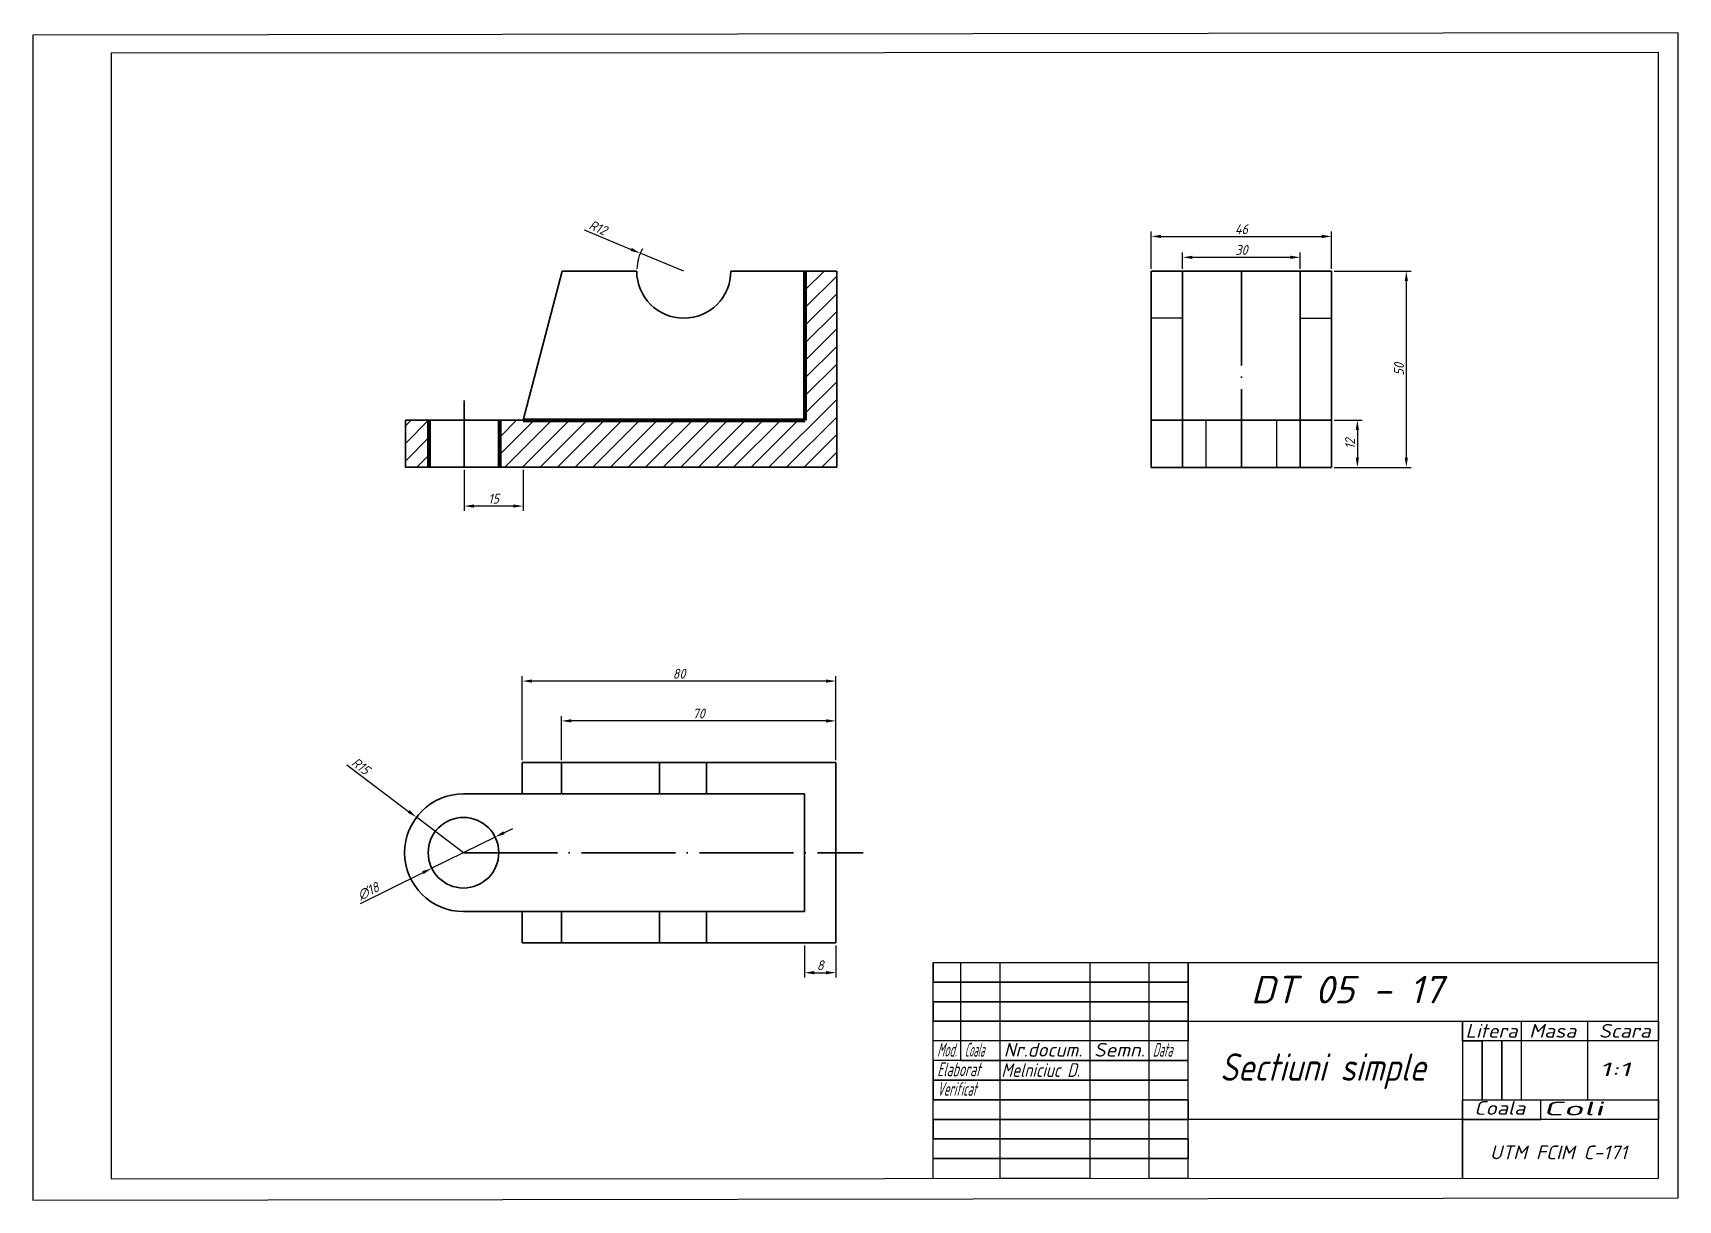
# Model space of a CAD drawing. Header units: millimetres. Extents: x 0 to 420, y -1 to 297.
import ezdxf
from ezdxf.enums import TextEntityAlignment as Align

# ---------------------------------------------------------------- set-up
doc = ezdxf.new("R2010")
doc.units = ezdxf.units.MM
doc.linetypes.add('ACAD_ISO04W100', pattern=[30, 24, -3, 0, -3])
doc.layers.get('0').update_dxf_attribs({"color": 2})
for name, color, linetype, lineweight in [('Axe', 3, 'ACAD_ISO04W100', 30), ('Contur', 60, 'Continuous', 80), ('Subtire', 11, 'Continuous', 30), ('text 10', 42, 'Continuous', 100), ('text 3.5', 7, 'Continuous', 35), ('text 5', 100, 'Continuous', 50), ('text 7', 142, 'Continuous', 70)]:
    doc.layers.add(name, color=color, linetype=linetype, lineweight=lineweight)
doc.styles.get("Standard").update_dxf_attribs({"font": 'isocp.shx', "oblique": 15})
doc.dimstyles.new('Copy of ISO-25', dxfattribs={"dimtxt": 2.5, "dimasz": 2.5, "dimexe": 1.25, "dimexo": 0.625, "dimtad": 1, "dimtxsty": 'Standard', "dimcen": 2.5, "dimadec": 0, "dimazin": 0, "dimtfac": 1, "dimtmove": 0, "dimatfit": 3, "dimfxl": 1, "dimarcsym": 0})

# ---------------------------------------------------------------- blocks, each defined once
blk = doc.blocks.new('*D9')
at = {"layer": 'Defpoints', "color": 0, "transparency": 16777216}
for p in [(331.62, 245.11), (285.62, 236.24), (331.62, 236.24)]:
    blk.add_point(p, dxfattribs=at)
at = {"layer": 'text 7', "color": 0, "lineweight": -2, "transparency": 16777216}
for p, q in [((285.62, 236.86), (285.62, 246.36)), ((288.12, 245.11), (329.12, 245.11)), ((331.62, 236.86), (331.62, 246.36))]:
    blk.add_line(p, q, dxfattribs=at)
at = {"layer": 'text 7', "color": 0, "transparency": 16777216}
for points in [[(288.12, 245.52), (288.12, 244.69), (285.62, 245.11)], [(329.12, 245.52), (329.12, 244.69), (331.62, 245.11)]]:
    blk.add_solid(points, dxfattribs=at)
at = {"layer": 'text 7', "color": 0, "transparency": 16777216, "insert": (308.62, 246.98), "char_height": 2.5, "attachment_point": 5}
blk.add_mtext('46', dxfattribs=at)
blk = doc.blocks.new('*D10')
at = {"layer": 'Defpoints', "color": 0, "transparency": 16777216}
for p in [(323.62, 239.79), (293.62, 236.24), (323.62, 236.24)]:
    blk.add_point(p, dxfattribs=at)
at = {"layer": 'text 7', "color": 0, "lineweight": -2, "transparency": 16777216}
for p, q in [((293.62, 236.86), (293.62, 241.04)), ((296.12, 239.79), (321.12, 239.79)), ((323.62, 236.86), (323.62, 241.04))]:
    blk.add_line(p, q, dxfattribs=at)
at = {"layer": 'text 7', "color": 0, "transparency": 16777216}
for points in [[(296.12, 240.2), (296.12, 239.37), (293.62, 239.79)], [(321.12, 240.2), (321.12, 239.37), (323.62, 239.79)]]:
    blk.add_solid(points, dxfattribs=at)
at = {"layer": 'text 7', "color": 0, "transparency": 16777216, "insert": (308.62, 241.66), "char_height": 2.5, "attachment_point": 5}
blk.add_mtext('30', dxfattribs=at)
blk = doc.blocks.new('*D11')
at = {"layer": 'Defpoints', "color": 0, "transparency": 16777216}
for p in [(331.62, 198.24), (331.62, 186.24), (338.19, 186.24)]:
    blk.add_point(p, dxfattribs=at)
at = {"layer": 'text 7', "color": 0, "lineweight": -2, "transparency": 16777216}
for p, q in [((332.25, 198.24), (339.44, 198.24)), ((338.19, 195.74), (338.19, 188.74)), ((332.25, 186.24), (339.44, 186.24))]:
    blk.add_line(p, q, dxfattribs=at)
at = {"layer": 'text 7', "color": 0, "transparency": 16777216}
for points in [[(337.77, 195.74), (338.61, 195.74), (338.19, 198.24)], [(337.77, 188.74), (338.61, 188.74), (338.19, 186.24)]]:
    blk.add_solid(points, dxfattribs=at)
at = {"layer": 'text 7', "color": 0, "transparency": 16777216, "insert": (336.32, 192.24), "char_height": 2.5, "attachment_point": 5, "rotation": 90}
blk.add_mtext('12', dxfattribs=at)
blk = doc.blocks.new('*D12')
at = {"layer": 'Defpoints', "color": 0, "transparency": 16777216}
for p in [(197.18, 64.98), (205.18, 64.98), (205.18, 57.4)]:
    blk.add_point(p, dxfattribs=at)
at = {"layer": 'text 7', "color": 0, "lineweight": -2, "transparency": 16777216}
for p, q in [((197.18, 64.36), (197.18, 56.15)), ((205.18, 64.36), (205.18, 56.15)), ((199.68, 57.4), (202.68, 57.4))]:
    blk.add_line(p, q, dxfattribs=at)
at = {"layer": 'text 7', "color": 0, "transparency": 16777216}
for points in [[(199.68, 57.82), (199.68, 56.98), (197.18, 57.4)], [(202.68, 57.82), (202.68, 56.98), (205.18, 57.4)]]:
    blk.add_solid(points, dxfattribs=at)
at = {"layer": 'text 7', "color": 0, "transparency": 16777216, "insert": (201.18, 59.28), "char_height": 2.5, "attachment_point": 5}
blk.add_mtext('8', dxfattribs=at)
blk = doc.blocks.new('*D13')
at = {"layer": 'Defpoints', "color": 0, "transparency": 16777216}
for p in [(135.18, 121.59), (135.18, 110.98), (205.18, 110.98)]:
    blk.add_point(p, dxfattribs=at)
at = {"layer": 'text 7', "color": 0, "lineweight": -2, "transparency": 16777216}
for p, q in [((135.18, 111.61), (135.18, 122.84)), ((205.18, 111.61), (205.18, 122.84)), ((202.68, 121.59), (137.68, 121.59))]:
    blk.add_line(p, q, dxfattribs=at)
at = {"layer": 'text 7', "color": 0, "transparency": 16777216}
for points in [[(137.68, 122.01), (137.68, 121.18), (135.18, 121.59)], [(202.68, 122.01), (202.68, 121.18), (205.18, 121.59)]]:
    blk.add_solid(points, dxfattribs=at)
at = {"layer": 'text 7', "color": 0, "transparency": 16777216, "insert": (170.18, 123.47), "char_height": 2.5, "attachment_point": 5}
blk.add_mtext('70', dxfattribs=at)
blk = doc.blocks.new('*D14')
at = {"layer": 'Defpoints', "color": 0, "transparency": 16777216}
for p in [(125.18, 131.75), (125.18, 110.98), (205.18, 110.98)]:
    blk.add_point(p, dxfattribs=at)
at = {"layer": 'text 7', "color": 0, "lineweight": -2, "transparency": 16777216}
for p, q in [((125.18, 111.61), (125.18, 133)), ((202.68, 131.75), (127.68, 131.75)), ((205.18, 111.61), (205.18, 133))]:
    blk.add_line(p, q, dxfattribs=at)
at = {"layer": 'text 7', "color": 0, "transparency": 16777216}
for points in [[(127.68, 132.16), (127.68, 131.33), (125.18, 131.75)], [(202.68, 132.16), (202.68, 131.33), (205.18, 131.75)]]:
    blk.add_solid(points, dxfattribs=at)
at = {"layer": 'text 7', "color": 0, "transparency": 16777216, "insert": (165.18, 133.62), "char_height": 2.5, "attachment_point": 5}
blk.add_mtext('80', dxfattribs=at)
blk = doc.blocks.new('*D15')
at = {"layer": 'Defpoints', "color": 0, "transparency": 16777216}
for p in [(110.38, 186.26), (125.38, 186.26), (110.38, 176.36)]:
    blk.add_point(p, dxfattribs=at)
at = {"layer": 'text 7', "color": 0, "lineweight": -2, "transparency": 16777216}
for p, q in [((110.38, 185.63), (110.38, 175.11)), ((125.38, 185.63), (125.38, 175.11)), ((122.88, 176.36), (112.88, 176.36))]:
    blk.add_line(p, q, dxfattribs=at)
at = {"layer": 'text 7', "color": 0, "transparency": 16777216}
for points in [[(112.88, 176.78), (112.88, 175.95), (110.38, 176.36)], [(122.88, 176.78), (122.88, 175.95), (125.38, 176.36)]]:
    blk.add_solid(points, dxfattribs=at)
at = {"layer": 'text 7', "color": 0, "transparency": 16777216, "insert": (117.88, 178.24), "char_height": 2.5, "attachment_point": 5}
blk.add_mtext('15', dxfattribs=at)
blk = doc.blocks.new('*D16')
at = {"layer": 'Defpoints', "color": 0, "transparency": 16777216}
for p in [(155.28, 240.84), (166.38, 236.26)]:
    blk.add_point(p, dxfattribs=at)
at = {"layer": 'text 7', "color": 0, "lineweight": -2, "transparency": 16777216}
for p, q in [((140.94, 246.77), (152.97, 241.79)), ((166.38, 236.26), (155.28, 240.84))]:
    blk.add_line(p, q, dxfattribs=at)
blk.add_arc((166.38, 236.26), 12, 151.5806, 177.0158, dxfattribs=at)
at = {"layer": 'text 7', "color": 0, "transparency": 16777216}
blk.add_solid([(153.13, 242.18), (152.82, 241.41), (155.28, 240.84)], dxfattribs=at)
at = {"layer": 'text 7', "color": 0, "transparency": 16777216, "insert": (144.47, 247.34), "char_height": 2.5, "attachment_point": 5, "rotation": 337.5489}
blk.add_mtext('R12', dxfattribs=at)
blk = doc.blocks.new('*D17')
at = {"layer": 'Defpoints', "color": 0, "transparency": 16777216}
for p in [(98.19, 97.01), (110.18, 87.98)]:
    blk.add_point(p, dxfattribs=at)
at = {"layer": 'text 7', "color": 0, "lineweight": -2, "transparency": 16777216}
for p, q in [((80.44, 110.38), (96.2, 98.51)), ((110.18, 87.98), (98.19, 97.01))]:
    blk.add_line(p, q, dxfattribs=at)
at = {"layer": 'text 7', "color": 0, "transparency": 16777216}
blk.add_solid([(96.45, 98.84), (95.95, 98.18), (98.19, 97.01)], dxfattribs=at)
at = {"layer": 'text 7', "color": 0, "transparency": 16777216, "insert": (83.96, 110.08), "char_height": 2.5, "attachment_point": 5, "rotation": 323.0127}
blk.add_mtext('R15', dxfattribs=at)
blk = doc.blocks.new('*D18')
at = {"layer": 'Defpoints', "color": 0, "transparency": 16777216}
for p in [(118.25, 91.96), (102.1, 84.01)]:
    blk.add_point(p, dxfattribs=at)
at = {"layer": 'text 7', "color": 0, "lineweight": -2, "transparency": 16777216}
for p, q in [((120.49, 93.06), (122.74, 94.17)), ((118.25, 91.96), (102.1, 84.01)), ((83.94, 75.07), (99.86, 82.91))]:
    blk.add_line(p, q, dxfattribs=at)
at = {"layer": 'text 7', "color": 0, "transparency": 16777216}
for points in [[(120.31, 93.44), (120.68, 92.69), (118.25, 91.96)], [(99.67, 83.28), (100.04, 82.53), (102.1, 84.01)]]:
    blk.add_solid(points, dxfattribs=at)
at = {"layer": 'text 7', "color": 0, "transparency": 16777216, "insert": (85.92, 78.14), "char_height": 2.5, "attachment_point": 5, "rotation": 26.2055}
blk.add_mtext('∅18', dxfattribs=at)
blk = doc.blocks.new('*D19')
at = {"layer": 'Defpoints', "color": 0, "transparency": 16777216}
for p in [(331.62, 236.24), (331.62, 186.24), (350.68, 186.24)]:
    blk.add_point(p, dxfattribs=at)
at = {"layer": 'text 7', "color": 0, "lineweight": -2, "transparency": 16777216}
for p, q in [((332.25, 236.24), (351.93, 236.24)), ((350.68, 233.74), (350.68, 188.74)), ((332.25, 186.24), (351.93, 186.24))]:
    blk.add_line(p, q, dxfattribs=at)
at = {"layer": 'text 7', "color": 0, "transparency": 16777216}
for points in [[(350.27, 233.74), (351.1, 233.74), (350.68, 236.24)], [(350.27, 188.74), (351.1, 188.74), (350.68, 186.24)]]:
    blk.add_solid(points, dxfattribs=at)
at = {"layer": 'text 7', "color": 0, "transparency": 16777216, "insert": (348.81, 211.24), "char_height": 2.5, "attachment_point": 5, "rotation": 90}
blk.add_mtext('50', dxfattribs=at)

msp = doc.modelspace()

# ---------------------------------------------------------------- hatches: boundary and pattern name
at = {"layer": 'Subtire'}
h = msp.add_hatch(dxfattribs=at)
h.set_pattern_fill('ANSI31', color=256)
h.set_pattern_definition([(45, (0, -37.743), (-2.245064, 2.245064), [])])
h.paths.add_polyline_path([(205.375, 186.257), (205.375, 236.257), (197.375, 236.257), (197.375, 198.257), (125.375, 198.257), (119.375, 198.257), (119.375, 186.257), (125.375, 186.257)])
h.paths.add_polyline_path([(95.375, 192.257), (95.375, 186.257), (101.375, 186.257), (101.375, 198.257), (95.375, 198.257)])

# ---------------------------------------------------------------- linework, layer by layer
for p, q in [((230, 5), (230, 60)), ((230, 60), (415, 60)), ((230, 60), (237, 60)), ((230, 35), (230, 60)), ((230, 60), (230, 55)), ((237, 60), (237, 35)), ((237, 60), (247, 60)), ((247, 60), (247, 5)), ((270, 5), (270, 60)), ((270, 60), (285, 60)), ((285, 60), (285, 5)), ((295, 5), (295, 60)), ((295, 60), (295, 45)), ((295, 55), (295, 50)), ((230, 50), (230, 45)), ((295, 45), (415, 45)), ((295, 45), (295, 40)), ((365, 40), (365, 45)), ((365, 45), (365, 10)), ((365, 45), (365, 45)), ((365, 45), (380, 45)), ((380, 45), (380, 30)), ((397, 25), (397, 45)), ((415, 45), (415, 40)), ((295, 40), (230, 40)), ((415, 40), (365, 40)), ((365, 40), (370, 40)), ((237, 35), (230, 35)), ((230, 35), (230, 30)), ((237, 35), (295, 35)), ((295, 35), (237, 35)), ((230, 30), (230, 30)), ((230, 30), (230, 25)), ((380, 30), (380, 25)), ((295, 25), (295, 20)), ((365, 5), (365, 25)), ((365, 25), (385, 25)), ((370, 25), (375, 25)), ((380, 25), (397, 25)), ((385, 25), (415, 25)), ((385, 20), (385, 25)), ((415, 25), (415, 25)), ((415, 25), (415, 20)), ((230, 20), (230, 15)), ((415, 20), (295, 20)), ((415, 20), (295, 20)), ((415, 20), (295, 20)), ((415, 20), (295, 20)), ((365, 20), (385, 20)), ((295, 15), (295, 10)), ((365, 10), (365, 5)), ((247, 5), (270, 5)), ((285, 5), (295, 5))]:
    msp.add_line(p, q)
for points in [[(0.357, -0.582), (420, 0), (420, 297), (0.357, 296.418)], [(20.323, 4.871), (415, 5), (415, 292), (20.323, 291.871)]]:
    msp.add_lwpolyline(points, close=True)
at = {"layer": 'Axe'}
for p, q in [((308.621, 236.239), (308.621, 186.239)), ((110.375, 186.257), (110.375, 203.26)), ((110.176, 87.983), (212.172, 87.983))]:
    msp.add_line(p, q, dxfattribs=at)
at = {"layer": 'Axe', "linetype": 'Continuous'}
msp.add_line((205.176, 110.983), (205.176, 110.983), dxfattribs=at)
at = {"layer": 'Contur'}
for p, q in [((197.375, 198.257), (197.375, 236.257)), ((101.375, 198.257), (101.375, 186.257)), ((119.375, 198.257), (119.375, 186.257)), ((125.375, 198.257), (197.375, 198.257))]:
    msp.add_line(p, q, dxfattribs=at)
at = {"layer": 'Defpoints'}
for p, q in [((293.621, 224.239), (285.621, 224.239)), ((323.621, 224.239), (331.621, 224.239)), ((299.621, 186.239), (299.621, 198.239)), ((317.621, 186.239), (317.621, 198.239))]:
    msp.add_line(p, q, dxfattribs=at)
at = {"layer": 'Subtire'}
for p, q in [((135.375, 236.257), (125.375, 198.257)), ((154.375, 236.257), (135.375, 236.257)), ((205.375, 236.257), (178.375, 236.257)), ((205.375, 186.257), (205.375, 236.257)), ((331.621, 236.239), (285.621, 236.239)), ((285.621, 236.239), (285.621, 186.239)), ((293.621, 198.239), (293.621, 236.239)), ((323.621, 236.239), (323.621, 198.239)), ((331.621, 236.239), (331.621, 186.239)), ((95.375, 192.257), (95.375, 198.257)), ((95.375, 198.257), (110.375, 198.257)), ((125.375, 198.257), (110.375, 198.257)), ((285.621, 186.239), (285.621, 198.239)), ((285.621, 198.239), (293.621, 198.239)), ((293.621, 198.239), (293.621, 186.239)), ((293.621, 198.239), (323.621, 198.239)), ((331.621, 198.239), (323.621, 198.239)), ((323.621, 198.239), (323.621, 186.239)), ((95.375, 192.257), (95.375, 186.257)), ((95.375, 186.257), (110.375, 186.257)), ((110.375, 186.257), (125.375, 186.257)), ((205.375, 186.257), (125.375, 186.257)), ((285.621, 186.239), (331.621, 186.239)), ((205.176, 110.983), (125.176, 110.983)), ((125.176, 110.983), (125.176, 102.983)), ((135.176, 102.983), (135.176, 110.983)), ((160.176, 102.983), (160.176, 110.983)), ((172.176, 102.983), (172.176, 110.983)), ((205.176, 64.983), (205.176, 110.983)), ((125.176, 102.983), (110.176, 102.983)), ((135.176, 102.983), (125.176, 102.983)), ((197.176, 102.983), (135.176, 102.983)), ((197.176, 72.983), (197.176, 102.983)), ((125.176, 72.983), (110.176, 72.983)), ((125.176, 64.983), (125.176, 72.983)), ((135.176, 72.983), (125.176, 72.983)), ((135.176, 64.983), (135.176, 72.983)), ((135.176, 72.983), (197.176, 72.983)), ((160.176, 72.983), (160.176, 64.983)), ((172.176, 72.983), (172.176, 64.983)), ((125.176, 64.983), (205.176, 64.983)), ((205.176, 64.983), (205.176, 64.983)), ((230, 55), (295, 55)), ((295, 50), (230, 50)), ((230, 45), (295, 45)), ((370, 40), (370, 25)), ((375, 25), (375, 40)), ((230, 30), (295, 30)), ((230, 25), (295, 25)), ((295, 20), (230, 20)), ((230, 15), (295, 15)), ((230, 10), (295, 10))]:
    msp.add_line(p, q, dxfattribs=at)
msp.add_circle((110.176, 87.983), 9, dxfattribs=at)
for centre, radius, start, end in [((166.375, 236.257), 12, 180, 0), ((110.176, 87.983), 15, 90, 270)]:
    msp.add_arc(centre, radius, start, end, dxfattribs=at)

# ---------------------------------------------------------------- texts
at = {"oblique": 15}
for s, width, p, p2 in [('Scara', 1.150508, (399.767, 40.825), (413, 40.825)), ('Coli', 2.249527, (385.647, 21), (401, 21))]:
    msp.add_text(s, height=3.5, dxfattribs=dict(at, width=width)).set_placement(p, p2, align=Align.FIT)
at = {"layer": 'text 10', "oblique": 15}
for s, width, p, p2 in [('DT 05 - 17', 1.176753, (311, 49.582), (360.012, 49.582)), ('Sectiuni simple', 0.866436, (303.15, 29.825), (355.628, 29.825))]:
    msp.add_text(s, height=7, dxfattribs=dict(at, width=width)).set_placement(p, p2, align=Align.FIT)
at = {"layer": 'text 3.5', "oblique": 15}
for s, width, p, p2 in [('Litera', 1.084505, (365.767, 40.825), (379, 40.825)), ('Masa', 1.186873, (382, 40.825), (394, 40.825)), ('Scara', 1.150508, (399.767, 40.825), (413, 40.825)), ('Mod.', 0.58309, (231, 36), (236, 36)), ('Coala', 0.462884, (238, 36), (243, 36)), ('Nr.docum.', 1.048493, (248, 36), (268, 36)), ('Semn.', 1.142857, (271, 36), (284, 36)), ('Data', 0.53181, (286, 36), (291, 36)), ('Melniciuc D.', 0.87241, (247.403, 30.825), (267.403, 30.825)), ('1:1', 1.987578, (400, 31), (408, 31)), ('UTM FCIM C-171', 1.129944, (372, 9.825), (407, 9.825))]:
    msp.add_text(s, height=3.5, dxfattribs=dict(at, width=width)).set_placement(p, p2, align=Align.FIT)
at = {"layer": 'text 5', "oblique": 15}
for s, width, p, p2 in [('Elaborat', 0.634921, (231, 31), (242, 31)), ('Verificat', 0.554785, (231, 26), (241, 26))]:
    msp.add_text(s, height=3.5, dxfattribs=dict(at, width=width)).set_placement(p, p2, align=Align.FIT)
at = {"layer": 'text 7', "oblique": 15}
for s, width, p, p2 in [('Coala', 1.204959, (367.984, 21.156), (381, 21.156)), ('Coli', 2.249527, (385.647, 21), (401, 21))]:
    msp.add_text(s, height=3.5, dxfattribs=dict(at, width=width)).set_placement(p, p2, align=Align.FIT)

# ---------------------------------------------------------------- dimensions: what is measured, and where the dimension line sits
at = {"layer": 'text 7'}
for center, mpoint, picture, middle in [((166.375, 236.257), (155.285, 240.84), '*D16', (143.75, 245.606)), ((110.176, 87.983), (98.194, 97.008), '*D17', (82.828, 108.582))]:
    dim = msp.add_radius_dim(center=center, mpoint=mpoint, dimstyle='Copy of ISO-25', dxfattribs=at)
    dim.commit()
    dim.dimension.update_dxf_attribs({"geometry": picture, "text_midpoint": middle, "dimtype": 164})
for base, p1, p2, picture, middle in [((331.621, 245.108), (285.621, 236.239), (331.621, 236.239), '*D9', (308.621, 246.983)), ((323.621, 239.787), (293.621, 236.239), (323.621, 236.239), '*D10', (308.621, 241.662)), ((125.176, 131.748), (205.176, 110.983), (125.176, 110.983), '*D14', (165.176, 133.623)), ((135.176, 121.594), (205.176, 110.983), (135.176, 110.983), '*D13', (170.176, 123.469)), ((205.176, 57.401), (197.176, 64.983), (205.176, 64.983), '*D12', (201.176, 59.276))]:
    dim = msp.add_linear_dim(base=base, p1=p1, p2=p2, dimstyle='Copy of ISO-25', dxfattribs=at)
    dim.commit()
    dim.dimension.update_dxf_attribs({"geometry": picture, "text_midpoint": middle})
for base, p1, p2, angle, picture, middle in [((350.684, 186.239), (331.621, 236.239), (331.621, 186.239), 90, '*D19', (348.809, 211.239)), ((338.19, 186.239), (331.621, 198.239), (331.621, 186.239), 90, '*D11', (336.315, 192.239)), ((110.375, 176.363), (125.375, 186.257), (110.375, 186.257), 180, '*D15', (117.875, 178.238))]:
    dim = msp.add_linear_dim(base=base, p1=p1, p2=p2, angle=angle, dimstyle='Copy of ISO-25', dxfattribs=at)
    dim.commit()
    dim.dimension.update_dxf_attribs({"geometry": picture, "text_midpoint": middle})
dim = msp.add_diameter_dim_2p(p1=(118.251, 91.958), p2=(102.101, 84.009), dimstyle='Copy of ISO-25', dxfattribs=at)
dim.commit()
dim.dimension.update_dxf_attribs({"geometry": '*D18', "text_midpoint": (86.749, 76.453), "dimtype": 163})

doc.saveas('drawing.dxf')
